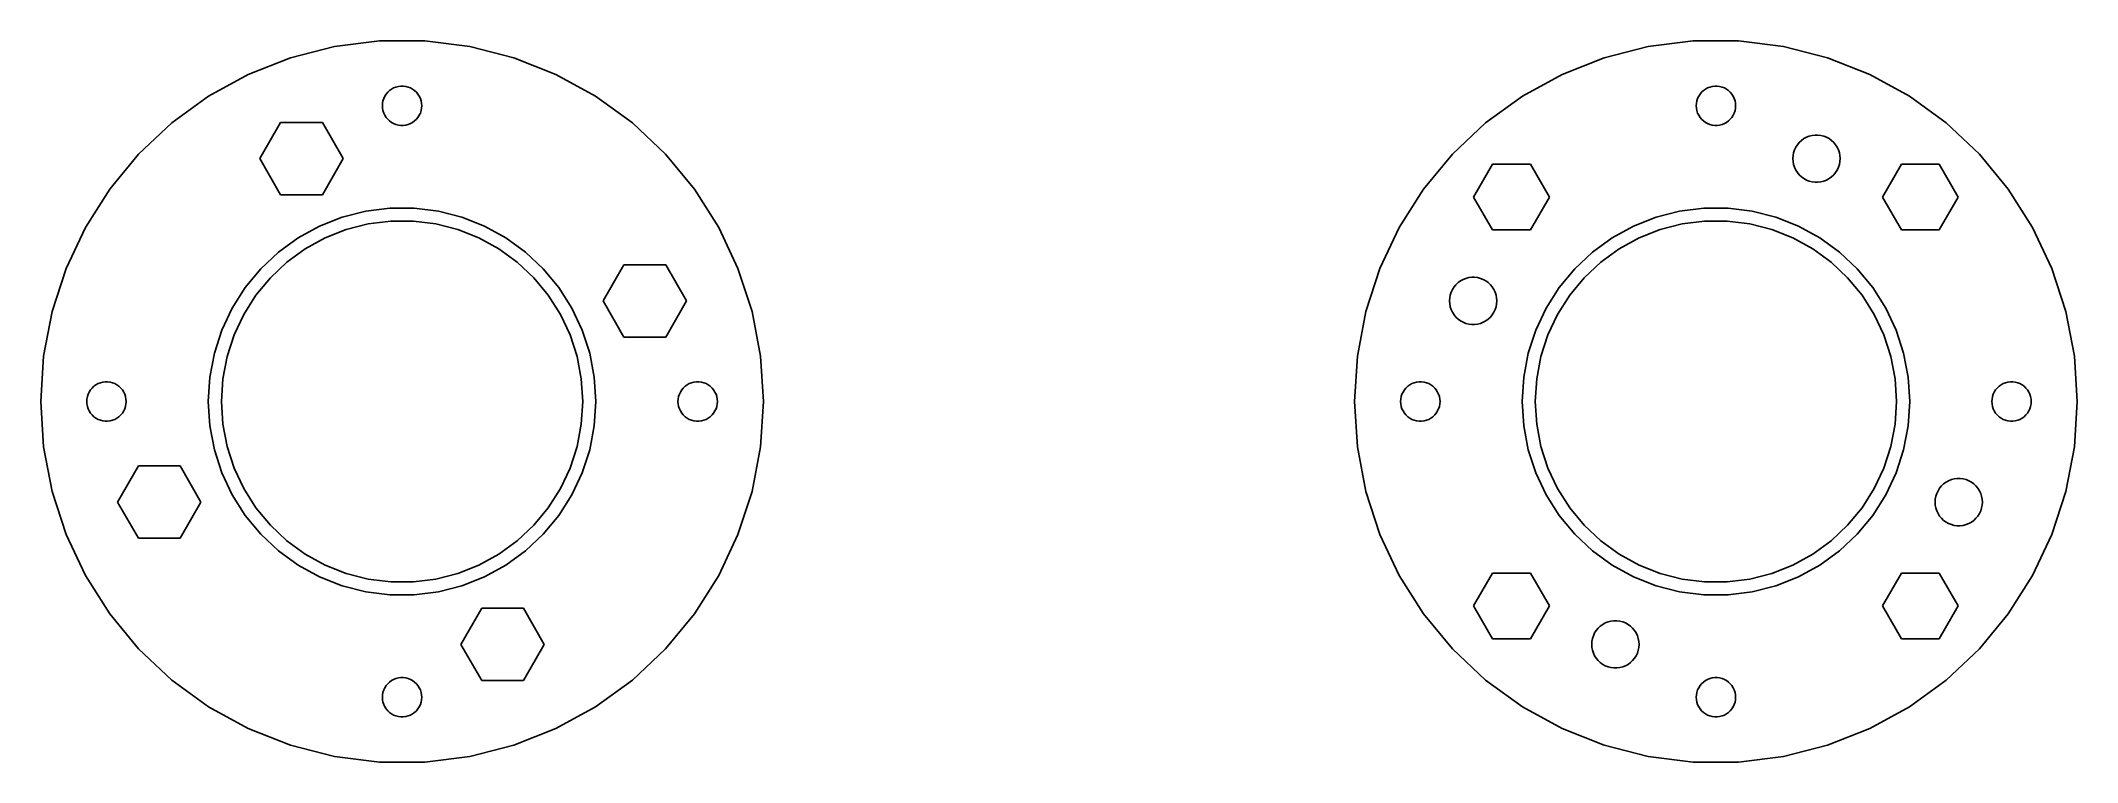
# Model space of a CAD drawing. Header units: metres. Extents: x -28 to 128, y -27 to 214.
# Drawn here: x -27.5 to 127.5, y -27.4 to 27.4 of the extents above.
import ezdxf

# ---------------------------------------------------------------- set-up
doc = ezdxf.new("R2010")
doc.units = ezdxf.units.M

msp = doc.modelspace()

# ---------------------------------------------------------------- linework, layer by layer
for p, q in [((-5.15298, 27.0129), (-8.49796, 26.1541)), ((-1.72673, 27.4457), (-5.15298, 27.0129)), ((1.72673, 27.4457), (-1.72673, 27.4457)), ((5.15298, 27.0129), (1.72673, 27.4457)), ((8.49796, 26.1541), (5.15298, 27.0129)), ((94.847, 27.0129), (91.502, 26.1541)), ((98.2733, 27.4457), (94.847, 27.0129)), ((101.727, 27.4457), (98.2733, 27.4457)), ((105.153, 27.0129), (101.727, 27.4457)), ((108.498, 26.1541), (105.153, 27.0129)), ((-11.7089, 24.8827), (-14.7352, 23.219)), ((-8.49796, 26.1541), (-11.7089, 24.8827)), ((11.7089, 24.8827), (8.49796, 26.1541)), ((14.7352, 23.219), (11.7089, 24.8827)), ((88.2911, 24.8827), (85.2648, 23.219)), ((91.502, 26.1541), (88.2911, 24.8827)), ((111.709, 24.8827), (108.498, 26.1541)), ((114.735, 23.219), (111.709, 24.8827)), ((-1.31445, 23.2226), (-1.21352, 23.3817)), ((-1.21352, 23.3817), (-1.09344, 23.5268)), ((-1.09344, 23.5268), (-0.956131, 23.6558)), ((-0.956131, 23.6558), (-0.803726, 23.7665)), ((-0.803726, 23.7665), (-0.638657, 23.8572)), ((-0.638657, 23.8572), (-0.463516, 23.9266)), ((-0.463516, 23.9266), (-0.281067, 23.9734)), ((-0.281067, 23.9734), (-0.094177, 23.997)), ((-0.094177, 23.997), (0.094177, 23.997)), ((0.094177, 23.997), (0.281067, 23.9734)), ((0.281067, 23.9734), (0.463516, 23.9266)), ((0.463516, 23.9266), (0.638657, 23.8572)), ((0.638657, 23.8572), (0.803726, 23.7665)), ((0.803726, 23.7665), (0.956131, 23.6558)), ((0.956131, 23.6558), (1.09344, 23.5268)), ((1.09344, 23.5268), (1.21352, 23.3817)), ((1.21352, 23.3817), (1.31445, 23.2226)), ((98.6855, 23.2226), (98.7865, 23.3817)), ((98.7865, 23.3817), (98.9065, 23.5268)), ((98.9065, 23.5268), (99.0439, 23.6558)), ((99.0439, 23.6558), (99.1963, 23.7665)), ((99.1963, 23.7665), (99.3613, 23.8572)), ((99.3613, 23.8572), (99.5365, 23.9266)), ((99.5365, 23.9266), (99.7189, 23.9734)), ((99.7189, 23.9734), (99.9058, 23.997)), ((99.9058, 23.997), (100.094, 23.997)), ((100.094, 23.997), (100.281, 23.9734)), ((100.281, 23.9734), (100.464, 23.9266)), ((100.464, 23.9266), (100.639, 23.8572)), ((100.639, 23.8572), (100.804, 23.7665)), ((100.804, 23.7665), (100.956, 23.6558)), ((100.956, 23.6558), (101.093, 23.5268)), ((101.093, 23.5268), (101.214, 23.3817)), ((101.214, 23.3817), (101.314, 23.2226)), ((-14.7352, 23.219), (-17.5292, 21.1891)), ((-1.5, 22.5), (-1.48816, 22.688)), ((-1.48816, 22.312), (-1.5, 22.5)), ((-1.48816, 22.688), (-1.45287, 22.873)), ((-1.45287, 22.127), (-1.48816, 22.312)), ((-1.45287, 22.873), (-1.39465, 23.0522)), ((-1.39465, 21.9478), (-1.45287, 22.127)), ((-1.39465, 23.0522), (-1.31445, 23.2226)), ((-1.31445, 21.7774), (-1.39465, 21.9478)), ((-1.21352, 21.6183), (-1.31445, 21.7774)), ((1.31445, 21.7774), (1.21352, 21.6183)), ((1.31445, 23.2226), (1.39465, 23.0522)), ((1.39465, 21.9478), (1.31445, 21.7774)), ((1.39465, 23.0522), (1.45287, 22.873)), ((1.45287, 22.127), (1.39465, 21.9478)), ((1.45287, 22.873), (1.48816, 22.688)), ((1.48816, 22.312), (1.45287, 22.127)), ((1.48816, 22.688), (1.5, 22.5)), ((1.5, 22.5), (1.48816, 22.312)), ((17.5292, 21.1891), (14.7352, 23.219)), ((85.2648, 23.219), (82.4708, 21.1891)), ((98.5, 22.5), (98.5118, 22.688)), ((98.5118, 22.312), (98.5, 22.5)), ((98.5118, 22.688), (98.5471, 22.873)), ((98.5471, 22.127), (98.5118, 22.312)), ((98.5471, 22.873), (98.6053, 23.0522)), ((98.6053, 21.9478), (98.5471, 22.127)), ((98.6053, 23.0522), (98.6855, 23.2226)), ((98.6855, 21.7774), (98.6053, 21.9478)), ((98.7865, 21.6183), (98.6855, 21.7774)), ((101.314, 21.7774), (101.214, 21.6183)), ((101.314, 23.2226), (101.395, 23.0522)), ((101.395, 21.9478), (101.314, 21.7774)), ((101.395, 23.0522), (101.453, 22.873)), ((101.453, 22.127), (101.395, 21.9478)), ((101.453, 22.873), (101.488, 22.688)), ((101.488, 22.312), (101.453, 22.127)), ((101.488, 22.688), (101.5, 22.5)), ((101.5, 22.5), (101.488, 22.312)), ((117.529, 21.1891), (114.735, 23.219)), ((-17.5292, 21.1891), (-20.0466, 18.825)), ((-10.8275, 18.478), (-9.24074, 21.2263)), ((-9.24074, 21.2263), (-6.06725, 21.2263)), ((-6.06725, 21.2263), (-4.4805, 18.478)), ((-1.09344, 21.4732), (-1.21352, 21.6183)), ((-0.956131, 21.3442), (-1.09344, 21.4732)), ((-0.803726, 21.2335), (-0.956131, 21.3442)), ((-0.638657, 21.1427), (-0.803726, 21.2335)), ((-0.463516, 21.0734), (-0.638657, 21.1427)), ((-0.281067, 21.0266), (-0.463516, 21.0734)), ((-0.094177, 21.003), (-0.281067, 21.0266)), ((0.094177, 21.003), (-0.094177, 21.003)), ((0.281067, 21.0266), (0.094177, 21.003)), ((0.463516, 21.0734), (0.281067, 21.0266)), ((0.638657, 21.1427), (0.463516, 21.0734)), ((0.803726, 21.2335), (0.638657, 21.1427)), ((0.956131, 21.3442), (0.803726, 21.2335)), ((1.09344, 21.4732), (0.956131, 21.3442)), ((1.21352, 21.6183), (1.09344, 21.4732)), ((20.0466, 18.825), (17.5292, 21.1891)), ((82.4708, 21.1891), (79.9534, 18.825)), ((98.9065, 21.4732), (98.7865, 21.6183)), ((99.0439, 21.3442), (98.9065, 21.4732)), ((99.1963, 21.2335), (99.0439, 21.3442)), ((99.3613, 21.1427), (99.1963, 21.2335)), ((99.5365, 21.0734), (99.3613, 21.1427)), ((99.7189, 21.0266), (99.5365, 21.0734)), ((99.9058, 21.003), (99.7189, 21.0266)), ((100.094, 21.003), (99.9058, 21.003)), ((100.281, 21.0266), (100.094, 21.003)), ((100.464, 21.0734), (100.281, 21.0266)), ((100.639, 21.1427), (100.464, 21.0734)), ((100.804, 21.2335), (100.639, 21.1427)), ((100.956, 21.3442), (100.804, 21.2335)), ((101.093, 21.4732), (100.956, 21.3442)), ((101.214, 21.6183), (101.093, 21.4732)), ((106.888, 20.1067), (107.098, 20.1899)), ((107.098, 20.1899), (107.317, 20.2461)), ((107.317, 20.2461), (107.541, 20.2744)), ((107.541, 20.2744), (107.767, 20.2744)), ((107.767, 20.2744), (107.991, 20.2461)), ((107.991, 20.2461), (108.21, 20.1899)), ((108.21, 20.1899), (108.42, 20.1067)), ((120.047, 18.825), (117.529, 21.1891)), ((-20.0466, 18.825), (-22.248, 16.1641)), ((22.248, 16.1641), (20.0466, 18.825)), ((79.9534, 18.825), (77.752, 16.1641)), ((105.854, 18.478), (105.868, 18.7036)), ((105.868, 18.7036), (105.911, 18.9256)), ((105.911, 18.9256), (105.98, 19.1406)), ((105.98, 19.1406), (106.077, 19.3452)), ((106.077, 19.3452), (106.198, 19.536)), ((106.198, 19.536), (106.342, 19.7102)), ((106.342, 19.7102), (106.507, 19.8649)), ((106.507, 19.8649), (106.69, 19.9978)), ((106.69, 19.9978), (106.888, 20.1067)), ((108.42, 20.1067), (108.618, 19.9978)), ((108.618, 19.9978), (108.801, 19.8649)), ((108.801, 19.8649), (108.966, 19.7102)), ((108.966, 19.7102), (109.11, 19.536)), ((109.11, 19.536), (109.231, 19.3452)), ((109.231, 19.3452), (109.328, 19.1406)), ((109.328, 19.1406), (109.397, 18.9256)), ((109.397, 18.9256), (109.44, 18.7036)), ((109.44, 18.7036), (109.454, 18.478)), ((122.248, 16.1641), (120.047, 18.825)), ((-9.24074, 15.7297), (-10.8275, 18.478)), ((-4.4805, 18.478), (-6.06725, 15.7297)), ((81.559, 15.556), (83.0015, 18.0545)), ((83.0015, 18.0545), (85.8865, 18.0545)), ((85.8865, 18.0545), (87.329, 15.556)), ((105.868, 18.2524), (105.854, 18.478)), ((105.911, 18.0303), (105.868, 18.2524)), ((105.98, 17.8154), (105.911, 18.0303)), ((106.077, 17.6108), (105.98, 17.8154)), ((106.198, 17.42), (106.077, 17.6108)), ((106.342, 17.2458), (106.198, 17.42)), ((106.507, 17.0911), (106.342, 17.2458)), ((106.69, 16.9582), (106.507, 17.0911)), ((108.801, 17.0911), (108.618, 16.9582)), ((108.966, 17.2458), (108.801, 17.0911)), ((109.11, 17.42), (108.966, 17.2458)), ((109.231, 17.6108), (109.11, 17.42)), ((109.328, 17.8154), (109.231, 17.6108)), ((109.397, 18.0303), (109.328, 17.8154)), ((109.44, 18.2524), (109.397, 18.0303)), ((109.454, 18.478), (109.44, 18.2524)), ((112.671, 15.556), (114.114, 18.0545)), ((114.114, 18.0545), (116.998, 18.0545)), ((116.998, 18.0545), (118.441, 15.556)), ((-22.248, 16.1641), (-24.0984, 13.2482)), ((-6.06725, 15.7297), (-9.24074, 15.7297)), ((24.0984, 13.2482), (22.248, 16.1641)), ((77.752, 16.1641), (75.9016, 13.2482)), ((83.0015, 13.0575), (81.559, 15.556)), ((87.329, 15.556), (85.8865, 13.0575)), ((106.888, 16.8493), (106.69, 16.9582)), ((107.098, 16.7661), (106.888, 16.8493)), ((107.317, 16.7099), (107.098, 16.7661)), ((107.541, 16.6815), (107.317, 16.7099)), ((107.767, 16.6815), (107.541, 16.6815)), ((107.991, 16.7099), (107.767, 16.6815)), ((108.21, 16.7661), (107.991, 16.7099)), ((108.42, 16.8493), (108.21, 16.7661)), ((108.618, 16.9582), (108.42, 16.8493)), ((114.114, 13.0575), (112.671, 15.556)), ((118.441, 15.556), (116.998, 13.0575)), ((124.098, 13.2482), (122.248, 16.1641)), ((-6.28024, 13.3462), (-4.558, 14.0281)), ((-4.558, 14.0281), (-2.76387, 14.4887)), ((-2.76387, 14.4887), (-0.926147, 14.7209)), ((-0.926147, 14.7209), (0.926147, 14.7209)), ((0.926147, 14.7209), (2.76387, 14.4887)), ((2.76387, 14.4887), (4.558, 14.0281)), ((4.558, 14.0281), (6.28024, 13.3462)), ((93.7198, 13.3462), (95.442, 14.0281)), ((95.442, 14.0281), (97.2361, 14.4887)), ((97.2361, 14.4887), (99.0738, 14.7209)), ((99.0738, 14.7209), (100.926, 14.7209)), ((100.926, 14.7209), (102.764, 14.4887)), ((102.764, 14.4887), (104.558, 14.0281)), ((104.558, 14.0281), (106.28, 13.3462)), ((-24.0984, 13.2482), (-25.5688, 10.1234)), ((-9.40199, 11.3651), (-7.90344, 12.4538)), ((-7.90344, 12.4538), (-6.28024, 13.3462)), ((-5.85446, 12.4414), (-7.36761, 11.6095)), ((-4.24898, 13.077), (-5.85446, 12.4414)), ((-2.57649, 13.5064), (-4.24898, 13.077)), ((-0.863358, 13.7229), (-2.57649, 13.5064)), ((0.863358, 13.7229), (-0.863358, 13.7229)), ((2.57649, 13.5064), (0.863358, 13.7229)), ((4.24898, 13.077), (2.57649, 13.5064)), ((5.85446, 12.4414), (4.24898, 13.077)), ((7.36761, 11.6095), (5.85446, 12.4414)), ((6.28024, 13.3462), (7.90344, 12.4538)), ((7.90344, 12.4538), (9.40199, 11.3651)), ((25.5688, 10.1234), (24.0984, 13.2482)), ((75.9016, 13.2482), (74.4311, 10.1234)), ((85.8865, 13.0575), (83.0015, 13.0575)), ((90.598, 11.3651), (92.0966, 12.4538)), ((92.0966, 12.4538), (93.7198, 13.3462)), ((94.1455, 12.4414), (92.6324, 11.6095)), ((95.751, 13.077), (94.1455, 12.4414)), ((97.4235, 13.5064), (95.751, 13.077)), ((99.1366, 13.7229), (97.4235, 13.5064)), ((100.863, 13.7229), (99.1366, 13.7229)), ((102.576, 13.5064), (100.863, 13.7229)), ((104.249, 13.077), (102.576, 13.5064)), ((105.854, 12.4414), (104.249, 13.077)), ((107.368, 11.6095), (105.854, 12.4414)), ((106.28, 13.3462), (107.903, 12.4538)), ((107.903, 12.4538), (109.402, 11.3651)), ((116.998, 13.0575), (114.114, 13.0575)), ((125.569, 10.1234), (124.098, 13.2482)), ((-10.7523, 10.0971), (-9.40199, 11.3651)), ((-7.36761, 11.6095), (-8.76457, 10.5945)), ((8.76457, 10.5945), (7.36761, 11.6095)), ((9.40199, 11.3651), (10.7523, 10.0971)), ((89.2477, 10.0971), (90.598, 11.3651)), ((92.6324, 11.6095), (91.2354, 10.5945)), ((108.765, 10.5945), (107.368, 11.6095)), ((109.402, 11.3651), (110.752, 10.0971)), ((-25.5688, 10.1234), (-26.636, 6.83896)), ((-11.933, 8.66983), (-10.7523, 10.0971)), ((-10.0233, 9.41252), (-11.124, 8.08205)), ((-8.76457, 10.5945), (-10.0233, 9.41252)), ((10.0233, 9.41252), (8.76457, 10.5945)), ((11.124, 8.08205), (10.0233, 9.41252)), ((10.7523, 10.0971), (11.933, 8.66983)), ((15.3045, 7.65399), (16.8913, 10.4023)), ((16.8913, 10.4023), (20.0647, 10.4023)), ((20.0647, 10.4023), (21.6515, 7.65399)), ((26.636, 6.83896), (25.5688, 10.1234)), ((74.4311, 10.1234), (73.364, 6.83896)), ((80.7556, 9.28268), (80.9658, 9.36589)), ((80.9658, 9.36589), (81.1847, 9.4221)), ((81.1847, 9.4221), (81.409, 9.45044)), ((81.409, 9.45044), (81.635, 9.45044)), ((81.635, 9.45044), (81.8593, 9.4221)), ((81.8593, 9.4221), (82.0782, 9.36589)), ((82.0782, 9.36589), (82.2884, 9.28268)), ((88.067, 8.66983), (89.2477, 10.0971)), ((89.9767, 9.41252), (88.876, 8.08205)), ((91.2354, 10.5945), (89.9767, 9.41252)), ((110.023, 9.41252), (108.765, 10.5945)), ((111.124, 8.08205), (110.023, 9.41252)), ((110.752, 10.0971), (111.933, 8.66983)), ((126.636, 6.83896), (125.569, 10.1234)), ((-12.9255, 7.10587), (-11.933, 8.66983)), ((-11.124, 8.08205), (-12.0492, 6.6241)), ((12.0492, 6.6241), (11.124, 8.08205)), ((11.933, 8.66983), (12.9255, 7.10587)), ((79.722, 7.65399), (79.7362, 7.87959)), ((79.7362, 7.87959), (79.7785, 8.10164)), ((79.7785, 8.10164), (79.8484, 8.31662)), ((79.8484, 8.31662), (79.9446, 8.52115)), ((79.9446, 8.52115), (80.0658, 8.71201)), ((80.0658, 8.71201), (80.2099, 8.88618)), ((80.2099, 8.88618), (80.3746, 9.04092)), ((80.3746, 9.04092), (80.5575, 9.17378)), ((80.5575, 9.17378), (80.7556, 9.28268)), ((82.2884, 9.28268), (82.4865, 9.17378)), ((82.4865, 9.17378), (82.6694, 9.04092)), ((82.6694, 9.04092), (82.8341, 8.88618)), ((82.8341, 8.88618), (82.9782, 8.71201)), ((82.9782, 8.71201), (83.0993, 8.52115)), ((83.0993, 8.52115), (83.1956, 8.31662)), ((83.1956, 8.31662), (83.2654, 8.10164)), ((83.2654, 8.10164), (83.3078, 7.87959)), ((83.3078, 7.87959), (83.322, 7.65399)), ((87.0745, 7.10587), (88.067, 8.66983)), ((88.876, 8.08205), (87.9508, 6.6241)), ((112.049, 6.6241), (111.124, 8.08205)), ((111.933, 8.66983), (112.926, 7.10587)), ((-26.636, 6.83896), (-27.2831, 3.44666)), ((-13.7142, 5.42982), (-12.9255, 7.10587)), ((-12.0492, 6.6241), (-12.7844, 5.06171)), ((12.7844, 5.06171), (12.0492, 6.6241)), ((12.9255, 7.10587), (13.7142, 5.42982)), ((16.8913, 4.90567), (15.3045, 7.65399)), ((21.6515, 7.65399), (20.0647, 4.90567)), ((27.2831, 3.44666), (26.636, 6.83896)), ((73.364, 6.83896), (72.7168, 3.44666)), ((79.7362, 7.42839), (79.722, 7.65399)), ((79.7785, 7.20634), (79.7362, 7.42839)), ((79.8484, 6.99136), (79.7785, 7.20634)), ((79.9446, 6.78683), (79.8484, 6.99136)), ((80.0658, 6.59598), (79.9446, 6.78683)), ((80.2099, 6.42181), (80.0658, 6.59598)), ((80.3746, 6.26707), (80.2099, 6.42181)), ((80.5575, 6.1342), (80.3746, 6.26707)), ((82.6694, 6.26707), (82.4865, 6.1342)), ((82.8341, 6.42181), (82.6694, 6.26707)), ((82.9782, 6.59598), (82.8341, 6.42181)), ((83.0993, 6.78683), (82.9782, 6.59598)), ((83.1956, 6.99136), (83.0993, 6.78683)), ((83.2654, 7.20634), (83.1956, 6.99136)), ((83.3078, 7.42839), (83.2654, 7.20634)), ((83.322, 7.65399), (83.3078, 7.42839)), ((86.2858, 5.42982), (87.0745, 7.10587)), ((87.9508, 6.6241), (87.2156, 5.06171)), ((112.784, 5.06171), (112.049, 6.6241)), ((112.926, 7.10587), (113.714, 5.42982)), ((127.283, 3.44666), (126.636, 6.83896)), ((-14.2866, 3.66817), (-13.7142, 5.42982)), ((-12.7844, 5.06171), (-13.318, 3.41948)), ((13.318, 3.41948), (12.7844, 5.06171)), ((13.7142, 5.42982), (14.2866, 3.66817)), ((20.0647, 4.90567), (16.8913, 4.90567)), ((80.7556, 6.0253), (80.5575, 6.1342)), ((80.9658, 5.94209), (80.7556, 6.0253)), ((81.1847, 5.88588), (80.9658, 5.94209)), ((81.409, 5.85754), (81.1847, 5.88588)), ((81.635, 5.85754), (81.409, 5.85754)), ((81.8593, 5.88588), (81.635, 5.85754)), ((82.0782, 5.94209), (81.8593, 5.88588)), ((82.2884, 6.0253), (82.0782, 5.94209)), ((82.4865, 6.1342), (82.2884, 6.0253)), ((85.7134, 3.66817), (86.2858, 5.42982)), ((87.2156, 5.06171), (86.682, 3.41948)), ((113.318, 3.41948), (112.784, 5.06171)), ((113.714, 5.42982), (114.287, 3.66817)), ((-27.2831, 3.44666), (-27.5, 0)), ((-14.6337, 1.84866), (-14.2866, 3.66817)), ((-13.318, 3.41948), (-13.6416, 1.72333)), ((13.6416, 1.72333), (13.318, 3.41948)), ((14.2866, 3.66817), (14.6337, 1.84866)), ((27.5, 0), (27.2831, 3.44666)), ((72.7168, 3.44666), (72.5, 0)), ((85.3663, 1.84866), (85.7134, 3.66817)), ((86.682, 3.41948), (86.3584, 1.72333)), ((113.642, 1.72333), (113.318, 3.41948)), ((114.287, 3.66817), (114.634, 1.84866)), ((127.5, 0), (127.283, 3.44666)), ((-14.75, 0), (-14.6337, 1.84866)), ((-13.6416, 1.72333), (-13.75, 0)), ((13.75, 0), (13.6416, 1.72333)), ((14.6337, 1.84866), (14.75, 0)), ((85.25, 0), (85.3663, 1.84866)), ((86.3584, 1.72333), (86.25, 0)), ((113.75, 0), (113.642, 1.72333)), ((114.634, 1.84866), (114.75, 0)), ((-27.5, 0), (-27.2831, -3.44666)), ((-24, 0), (-23.9882, 0.187988)), ((-23.9882, -0.187988), (-24, 0)), ((-23.9882, 0.187988), (-23.9529, 0.373032)), ((-23.9529, 0.373032), (-23.8947, 0.552185)), ((-23.8947, 0.552185), (-23.8145, 0.722626)), ((-23.8145, 0.722626), (-23.7135, 0.881668)), ((-23.7135, 0.881668), (-23.5934, 1.02681)), ((-23.5934, 1.02681), (-23.4561, 1.15576)), ((-23.4561, 1.15576), (-23.3037, 1.26648)), ((-23.3037, 1.26648), (-23.1387, 1.35724)), ((-23.1387, 1.35724), (-22.9635, 1.42657)), ((-22.9635, 1.42657), (-22.7811, 1.47342)), ((-22.7811, 1.47342), (-22.5942, 1.49704)), ((-22.5942, 1.49704), (-22.4058, 1.49704)), ((-22.4058, 1.49704), (-22.2189, 1.47342)), ((-22.2189, 1.47342), (-22.0365, 1.42657)), ((-22.0365, 1.42657), (-21.8613, 1.35724)), ((-21.8613, 1.35724), (-21.6963, 1.26648)), ((-21.6963, 1.26648), (-21.5439, 1.15576)), ((-21.5439, 1.15576), (-21.4065, 1.02681)), ((-21.4065, 1.02681), (-21.2865, 0.881668)), ((-21.2865, 0.881668), (-21.1855, 0.722626)), ((-21.1855, 0.722626), (-21.1053, 0.552185)), ((-21.1053, 0.552185), (-21.0471, 0.373032)), ((-21.0471, 0.373032), (-21.0118, 0.187988)), ((-21.0118, 0.187988), (-21, 0)), ((-21, 0), (-21.0118, -0.187988)), ((-14.6337, -1.84866), (-14.75, 0)), ((-13.75, 0), (-13.6416, -1.72333)), ((13.6416, -1.72333), (13.75, 0)), ((14.75, 0), (14.6337, -1.84866)), ((21, 0), (21.0118, 0.187988)), ((21.0118, -0.187988), (21, 0)), ((21.0118, 0.187988), (21.0471, 0.373032)), ((21.0471, 0.373032), (21.1053, 0.552185)), ((21.1053, 0.552185), (21.1855, 0.722626)), ((21.1855, 0.722626), (21.2865, 0.881668)), ((21.2865, 0.881668), (21.4065, 1.02681)), ((21.4065, 1.02681), (21.5439, 1.15576)), ((21.5439, 1.15576), (21.6963, 1.26648)), ((21.6963, 1.26648), (21.8613, 1.35724)), ((21.8613, 1.35724), (22.0365, 1.42657)), ((22.0365, 1.42657), (22.2189, 1.47342)), ((22.2189, 1.47342), (22.4058, 1.49704)), ((22.4058, 1.49704), (22.5942, 1.49704)), ((22.5942, 1.49704), (22.7811, 1.47342)), ((22.7811, 1.47342), (22.9635, 1.42657)), ((22.9635, 1.42657), (23.1387, 1.35724)), ((23.1387, 1.35724), (23.3037, 1.26648)), ((23.3037, 1.26648), (23.4561, 1.15576)), ((23.4561, 1.15576), (23.5934, 1.02681)), ((23.5934, 1.02681), (23.7135, 0.881668)), ((23.7135, 0.881668), (23.8145, 0.722626)), ((23.8145, 0.722626), (23.8947, 0.552185)), ((23.8947, 0.552185), (23.9529, 0.373032)), ((23.9529, 0.373032), (23.9882, 0.187988)), ((23.9882, 0.187988), (24, 0)), ((24, 0), (23.9882, -0.187988)), ((27.2831, -3.44666), (27.5, 0)), ((72.5, 0), (72.7168, -3.44666)), ((76, 0), (76.0118, 0.187988)), ((76.0118, -0.187988), (76, 0)), ((76.0118, 0.187988), (76.0471, 0.373032)), ((76.0471, 0.373032), (76.1053, 0.552185)), ((76.1053, 0.552185), (76.1855, 0.722626)), ((76.1855, 0.722626), (76.2865, 0.881668)), ((76.2865, 0.881668), (76.4065, 1.02681)), ((76.4065, 1.02681), (76.5439, 1.15576)), ((76.5439, 1.15576), (76.6963, 1.26648)), ((76.6963, 1.26648), (76.8613, 1.35724)), ((76.8613, 1.35724), (77.0365, 1.42657)), ((77.0365, 1.42657), (77.2189, 1.47342)), ((77.2189, 1.47342), (77.4058, 1.49704)), ((77.4058, 1.49704), (77.5942, 1.49704)), ((77.5942, 1.49704), (77.7811, 1.47342)), ((77.7811, 1.47342), (77.9635, 1.42657)), ((77.9635, 1.42657), (78.1387, 1.35724)), ((78.1387, 1.35724), (78.3037, 1.26648)), ((78.3037, 1.26648), (78.4561, 1.15576)), ((78.4561, 1.15576), (78.5934, 1.02681)), ((78.5934, 1.02681), (78.7135, 0.881668)), ((78.7135, 0.881668), (78.8145, 0.722626)), ((78.8145, 0.722626), (78.8947, 0.552185)), ((78.8947, 0.552185), (78.9529, 0.373032)), ((78.9529, 0.373032), (78.9882, 0.187988)), ((78.9882, 0.187988), (79, 0)), ((79, 0), (78.9882, -0.187988)), ((85.3663, -1.84866), (85.25, 0)), ((86.25, 0), (86.3584, -1.72333)), ((113.642, -1.72333), (113.75, 0)), ((114.75, 0), (114.634, -1.84866)), ((121, 0), (121.012, 0.187988)), ((121.012, -0.187988), (121, 0)), ((121.012, 0.187988), (121.047, 0.373032)), ((121.047, 0.373032), (121.105, 0.552185)), ((121.105, 0.552185), (121.186, 0.722626)), ((121.186, 0.722626), (121.286, 0.881668)), ((121.286, 0.881668), (121.407, 1.02681)), ((121.407, 1.02681), (121.544, 1.15576)), ((121.544, 1.15576), (121.696, 1.26648)), ((121.696, 1.26648), (121.861, 1.35724)), ((121.861, 1.35724), (122.036, 1.42657)), ((122.036, 1.42657), (122.219, 1.47342)), ((122.219, 1.47342), (122.406, 1.49704)), ((122.406, 1.49704), (122.594, 1.49704)), ((122.594, 1.49704), (122.781, 1.47342)), ((122.781, 1.47342), (122.964, 1.42657)), ((122.964, 1.42657), (123.139, 1.35724)), ((123.139, 1.35724), (123.304, 1.26648)), ((123.304, 1.26648), (123.456, 1.15576)), ((123.456, 1.15576), (123.593, 1.02681)), ((123.593, 1.02681), (123.714, 0.881668)), ((123.714, 0.881668), (123.814, 0.722626)), ((123.814, 0.722626), (123.895, 0.552185)), ((123.895, 0.552185), (123.953, 0.373032)), ((123.953, 0.373032), (123.988, 0.187988)), ((123.988, 0.187988), (124, 0)), ((124, 0), (123.988, -0.187988)), ((127.283, -3.44666), (127.5, 0)), ((-23.9529, -0.373032), (-23.9882, -0.187988)), ((-23.8947, -0.552185), (-23.9529, -0.373032)), ((-23.8145, -0.722626), (-23.8947, -0.552185)), ((-23.7135, -0.881668), (-23.8145, -0.722626)), ((-23.5934, -1.02681), (-23.7135, -0.881668)), ((-23.4561, -1.15576), (-23.5934, -1.02681)), ((-23.3037, -1.26648), (-23.4561, -1.15576)), ((-23.1387, -1.35724), (-23.3037, -1.26648)), ((-22.9635, -1.42657), (-23.1387, -1.35724)), ((-22.7811, -1.47342), (-22.9635, -1.42657)), ((-22.5942, -1.49704), (-22.7811, -1.47342)), ((-22.4058, -1.49704), (-22.5942, -1.49704)), ((-22.2189, -1.47342), (-22.4058, -1.49704)), ((-22.0365, -1.42657), (-22.2189, -1.47342)), ((-21.8613, -1.35724), (-22.0365, -1.42657)), ((-21.6963, -1.26648), (-21.8613, -1.35724)), ((-21.5439, -1.15576), (-21.6963, -1.26648)), ((-21.4065, -1.02681), (-21.5439, -1.15576)), ((-21.2865, -0.881668), (-21.4065, -1.02681)), ((-21.1855, -0.722626), (-21.2865, -0.881668)), ((-21.1053, -0.552185), (-21.1855, -0.722626)), ((-21.0471, -0.373032), (-21.1053, -0.552185)), ((-21.0118, -0.187988), (-21.0471, -0.373032)), ((21.0471, -0.373032), (21.0118, -0.187988)), ((21.1053, -0.552185), (21.0471, -0.373032)), ((21.1855, -0.722626), (21.1053, -0.552185)), ((21.2865, -0.881668), (21.1855, -0.722626)), ((21.4065, -1.02681), (21.2865, -0.881668)), ((21.5439, -1.15576), (21.4065, -1.02681)), ((21.6963, -1.26648), (21.5439, -1.15576)), ((21.8613, -1.35724), (21.6963, -1.26648)), ((22.0365, -1.42657), (21.8613, -1.35724)), ((22.2189, -1.47342), (22.0365, -1.42657)), ((22.4058, -1.49704), (22.2189, -1.47342)), ((22.5942, -1.49704), (22.4058, -1.49704)), ((22.7811, -1.47342), (22.5942, -1.49704)), ((22.9635, -1.42657), (22.7811, -1.47342)), ((23.1387, -1.35724), (22.9635, -1.42657)), ((23.3037, -1.26648), (23.1387, -1.35724)), ((23.4561, -1.15576), (23.3037, -1.26648)), ((23.5934, -1.02681), (23.4561, -1.15576)), ((23.7135, -0.881668), (23.5934, -1.02681)), ((23.8145, -0.722626), (23.7135, -0.881668)), ((23.8947, -0.552185), (23.8145, -0.722626)), ((23.9529, -0.373032), (23.8947, -0.552185)), ((23.9882, -0.187988), (23.9529, -0.373032)), ((76.0471, -0.373032), (76.0118, -0.187988)), ((76.1053, -0.552185), (76.0471, -0.373032)), ((76.1855, -0.722626), (76.1053, -0.552185)), ((76.2865, -0.881668), (76.1855, -0.722626)), ((76.4065, -1.02681), (76.2865, -0.881668)), ((76.5439, -1.15576), (76.4065, -1.02681)), ((76.6963, -1.26648), (76.5439, -1.15576)), ((76.8613, -1.35724), (76.6963, -1.26648)), ((77.0365, -1.42657), (76.8613, -1.35724)), ((77.2189, -1.47342), (77.0365, -1.42657)), ((77.4058, -1.49704), (77.2189, -1.47342)), ((77.5942, -1.49704), (77.4058, -1.49704)), ((77.7811, -1.47342), (77.5942, -1.49704)), ((77.9635, -1.42657), (77.7811, -1.47342)), ((78.1387, -1.35724), (77.9635, -1.42657)), ((78.3037, -1.26648), (78.1387, -1.35724)), ((78.4561, -1.15576), (78.3037, -1.26648)), ((78.5934, -1.02681), (78.4561, -1.15576)), ((78.7135, -0.881668), (78.5934, -1.02681)), ((78.8145, -0.722626), (78.7135, -0.881668)), ((78.8947, -0.552185), (78.8145, -0.722626)), ((78.9529, -0.373032), (78.8947, -0.552185)), ((78.9882, -0.187988), (78.9529, -0.373032)), ((121.047, -0.373032), (121.012, -0.187988)), ((121.105, -0.552185), (121.047, -0.373032)), ((121.186, -0.722626), (121.105, -0.552185)), ((121.286, -0.881668), (121.186, -0.722626)), ((121.407, -1.02681), (121.286, -0.881668)), ((121.544, -1.15576), (121.407, -1.02681)), ((121.696, -1.26648), (121.544, -1.15576)), ((121.861, -1.35724), (121.696, -1.26648)), ((122.036, -1.42657), (121.861, -1.35724)), ((122.219, -1.47342), (122.036, -1.42657)), ((122.406, -1.49704), (122.219, -1.47342)), ((122.594, -1.49704), (122.406, -1.49704)), ((122.781, -1.47342), (122.594, -1.49704)), ((122.964, -1.42657), (122.781, -1.47342)), ((123.139, -1.35724), (122.964, -1.42657)), ((123.304, -1.26648), (123.139, -1.35724)), ((123.456, -1.15576), (123.304, -1.26648)), ((123.593, -1.02681), (123.456, -1.15576)), ((123.714, -0.881668), (123.593, -1.02681)), ((123.814, -0.722626), (123.714, -0.881668)), ((123.895, -0.552185), (123.814, -0.722626)), ((123.953, -0.373032), (123.895, -0.552185)), ((123.988, -0.187988), (123.953, -0.373032)), ((-14.2866, -3.66817), (-14.6337, -1.84866)), ((-13.6416, -1.72333), (-13.318, -3.41948)), ((13.318, -3.41948), (13.6416, -1.72333)), ((14.6337, -1.84866), (14.2866, -3.66817)), ((85.7134, -3.66817), (85.3663, -1.84866)), ((86.3584, -1.72333), (86.682, -3.41948)), ((113.318, -3.41948), (113.642, -1.72333)), ((114.634, -1.84866), (114.287, -3.66817)), ((-27.2831, -3.44666), (-26.636, -6.83896)), ((-13.7142, -5.42982), (-14.2866, -3.66817)), ((-13.318, -3.41948), (-12.7844, -5.06171)), ((12.7844, -5.06171), (13.318, -3.41948)), ((14.2866, -3.66817), (13.7142, -5.42982)), ((26.636, -6.83896), (27.2831, -3.44666)), ((72.7168, -3.44666), (73.364, -6.83896)), ((86.2858, -5.42982), (85.7134, -3.66817)), ((86.682, -3.41948), (87.2156, -5.06171)), ((112.784, -5.06171), (113.318, -3.41948)), ((114.287, -3.66817), (113.714, -5.42982)), ((126.636, -6.83896), (127.283, -3.44666)), ((-21.6515, -7.65399), (-20.0647, -4.90567)), ((-20.0647, -4.90567), (-16.8913, -4.90567)), ((-16.8913, -4.90567), (-15.3045, -7.65399)), ((-12.9255, -7.10587), (-13.7142, -5.42982)), ((-12.7844, -5.06171), (-12.0492, -6.6241)), ((12.0492, -6.6241), (12.7844, -5.06171)), ((13.7142, -5.42982), (12.9255, -7.10587)), ((87.0745, -7.10587), (86.2858, -5.42982)), ((87.2156, -5.06171), (87.9508, -6.6241)), ((112.049, -6.6241), (112.784, -5.06171)), ((113.714, -5.42982), (112.926, -7.10587)), ((117.331, -6.26707), (117.514, -6.1342)), ((117.514, -6.1342), (117.712, -6.0253)), ((117.712, -6.0253), (117.922, -5.94209)), ((117.922, -5.94209), (118.141, -5.88588)), ((118.141, -5.88588), (118.365, -5.85754)), ((118.365, -5.85754), (118.591, -5.85754)), ((118.591, -5.85754), (118.815, -5.88588)), ((118.815, -5.88588), (119.034, -5.94209)), ((119.034, -5.94209), (119.244, -6.0253)), ((119.244, -6.0253), (119.442, -6.1342)), ((119.442, -6.1342), (119.625, -6.26707)), ((-26.636, -6.83896), (-25.5688, -10.1234)), ((-20.0647, -10.4023), (-21.6515, -7.65399)), ((-15.3045, -7.65399), (-16.8913, -10.4023)), ((-11.933, -8.66983), (-12.9255, -7.10587)), ((-12.0492, -6.6241), (-11.124, -8.08205)), ((11.124, -8.08205), (12.0492, -6.6241)), ((12.9255, -7.10587), (11.933, -8.66983)), ((25.5688, -10.1234), (26.636, -6.83896)), ((73.364, -6.83896), (74.4311, -10.1234)), ((88.067, -8.66983), (87.0745, -7.10587)), ((87.9508, -6.6241), (88.876, -8.08205)), ((111.124, -8.08205), (112.049, -6.6241)), ((112.926, -7.10587), (111.933, -8.66983)), ((116.678, -7.65399), (116.692, -7.42839)), ((116.692, -7.87959), (116.678, -7.65399)), ((116.692, -7.42839), (116.735, -7.20634)), ((116.735, -7.20634), (116.804, -6.99136)), ((116.804, -6.99136), (116.901, -6.78683)), ((116.901, -6.78683), (117.022, -6.59598)), ((117.022, -6.59598), (117.166, -6.42181)), ((117.166, -6.42181), (117.331, -6.26707)), ((119.625, -6.26707), (119.79, -6.42181)), ((119.79, -6.42181), (119.934, -6.59598)), ((119.934, -6.59598), (120.055, -6.78683)), ((120.055, -6.78683), (120.152, -6.99136)), ((120.152, -6.99136), (120.221, -7.20634)), ((120.221, -7.20634), (120.264, -7.42839)), ((120.264, -7.42839), (120.278, -7.65399)), ((120.278, -7.65399), (120.264, -7.87959)), ((125.569, -10.1234), (126.636, -6.83896)), ((-10.7523, -10.0971), (-11.933, -8.66983)), ((-11.124, -8.08205), (-10.0233, -9.41252)), ((10.0233, -9.41252), (11.124, -8.08205)), ((11.933, -8.66983), (10.7523, -10.0971)), ((89.2477, -10.0971), (88.067, -8.66983)), ((88.876, -8.08205), (89.9767, -9.41252)), ((110.023, -9.41252), (111.124, -8.08205)), ((111.933, -8.66983), (110.752, -10.0971)), ((116.735, -8.10164), (116.692, -7.87959)), ((116.804, -8.31662), (116.735, -8.10164)), ((116.901, -8.52115), (116.804, -8.31662)), ((117.022, -8.71201), (116.901, -8.52115)), ((117.166, -8.88618), (117.022, -8.71201)), ((117.331, -9.04092), (117.166, -8.88618)), ((117.514, -9.17378), (117.331, -9.04092)), ((117.712, -9.28268), (117.514, -9.17378)), ((117.922, -9.36589), (117.712, -9.28268)), ((119.244, -9.28268), (119.034, -9.36589)), ((119.442, -9.17378), (119.244, -9.28268)), ((119.625, -9.04092), (119.442, -9.17378)), ((119.79, -8.88618), (119.625, -9.04092)), ((119.934, -8.71201), (119.79, -8.88618)), ((120.055, -8.52115), (119.934, -8.71201)), ((120.152, -8.31662), (120.055, -8.52115)), ((120.221, -8.10164), (120.152, -8.31662)), ((120.264, -7.87959), (120.221, -8.10164)), ((-25.5688, -10.1234), (-24.0984, -13.2482)), ((-16.8913, -10.4023), (-20.0647, -10.4023)), ((-9.40199, -11.3651), (-10.7523, -10.0971)), ((-10.0233, -9.41252), (-8.76457, -10.5945)), ((-8.76457, -10.5945), (-7.36761, -11.6095)), ((7.36761, -11.6095), (8.76457, -10.5945)), ((8.76457, -10.5945), (10.0233, -9.41252)), ((10.7523, -10.0971), (9.40199, -11.3651)), ((24.0984, -13.2482), (25.5688, -10.1234)), ((74.4311, -10.1234), (75.9016, -13.2482)), ((90.598, -11.3651), (89.2477, -10.0971)), ((89.9767, -9.41252), (91.2354, -10.5945)), ((91.2354, -10.5945), (92.6324, -11.6095)), ((107.368, -11.6095), (108.765, -10.5945)), ((108.765, -10.5945), (110.023, -9.41252)), ((110.752, -10.0971), (109.402, -11.3651)), ((118.141, -9.4221), (117.922, -9.36589)), ((118.365, -9.45044), (118.141, -9.4221)), ((118.591, -9.45044), (118.365, -9.45044)), ((118.815, -9.4221), (118.591, -9.45044)), ((119.034, -9.36589), (118.815, -9.4221)), ((124.098, -13.2482), (125.569, -10.1234)), ((-7.90344, -12.4538), (-9.40199, -11.3651)), ((-7.36761, -11.6095), (-5.85446, -12.4414)), ((5.85446, -12.4414), (7.36761, -11.6095)), ((9.40199, -11.3651), (7.90344, -12.4538)), ((92.0966, -12.4538), (90.598, -11.3651)), ((92.6324, -11.6095), (94.1455, -12.4414)), ((105.854, -12.4414), (107.368, -11.6095)), ((109.402, -11.3651), (107.903, -12.4538)), ((-24.0984, -13.2482), (-22.248, -16.1641)), ((-6.28024, -13.3462), (-7.90344, -12.4538)), ((-4.558, -14.0281), (-6.28024, -13.3462)), ((-5.85446, -12.4414), (-4.24898, -13.077)), ((-4.24898, -13.077), (-2.57649, -13.5064)), ((-2.57649, -13.5064), (-0.863358, -13.7229)), ((-0.863358, -13.7229), (0.863358, -13.7229)), ((0.863358, -13.7229), (2.57649, -13.5064)), ((2.57649, -13.5064), (4.24898, -13.077)), ((4.24898, -13.077), (5.85446, -12.4414)), ((6.28024, -13.3462), (4.558, -14.0281)), ((7.90344, -12.4538), (6.28024, -13.3462)), ((22.248, -16.1641), (24.0984, -13.2482)), ((75.9016, -13.2482), (77.752, -16.1641)), ((81.559, -15.556), (83.0015, -13.0575)), ((83.0015, -13.0575), (85.8865, -13.0575)), ((85.8865, -13.0575), (87.329, -15.556)), ((93.7198, -13.3462), (92.0966, -12.4538)), ((95.442, -14.0281), (93.7198, -13.3462)), ((94.1455, -12.4414), (95.751, -13.077)), ((95.751, -13.077), (97.4235, -13.5064)), ((97.4235, -13.5064), (99.1366, -13.7229)), ((99.1366, -13.7229), (100.863, -13.7229)), ((100.863, -13.7229), (102.576, -13.5064)), ((102.576, -13.5064), (104.249, -13.077)), ((104.249, -13.077), (105.854, -12.4414)), ((106.28, -13.3462), (104.558, -14.0281)), ((107.903, -12.4538), (106.28, -13.3462)), ((112.671, -15.556), (114.114, -13.0575)), ((114.114, -13.0575), (116.998, -13.0575)), ((116.998, -13.0575), (118.441, -15.556)), ((122.248, -16.1641), (124.098, -13.2482)), ((-2.76387, -14.4887), (-4.558, -14.0281)), ((-0.926147, -14.7209), (-2.76387, -14.4887)), ((0.926147, -14.7209), (-0.926147, -14.7209)), ((2.76387, -14.4887), (0.926147, -14.7209)), ((4.558, -14.0281), (2.76387, -14.4887)), ((97.2361, -14.4887), (95.442, -14.0281)), ((99.0738, -14.7209), (97.2361, -14.4887)), ((100.926, -14.7209), (99.0738, -14.7209)), ((102.764, -14.4887), (100.926, -14.7209)), ((104.558, -14.0281), (102.764, -14.4887)), ((-22.248, -16.1641), (-20.0466, -18.825)), ((4.4805, -18.478), (6.06725, -15.7297)), ((6.06725, -15.7297), (9.24074, -15.7297)), ((9.24074, -15.7297), (10.8275, -18.478)), ((20.0466, -18.825), (22.248, -16.1641)), ((77.752, -16.1641), (79.9534, -18.825)), ((83.0015, -18.0545), (81.559, -15.556)), ((87.329, -15.556), (85.8865, -18.0545)), ((91.1986, -17.0911), (91.3815, -16.9582)), ((91.3815, -16.9582), (91.5796, -16.8493)), ((91.5796, -16.8493), (91.7898, -16.7661)), ((91.7898, -16.7661), (92.0087, -16.7099)), ((92.0087, -16.7099), (92.233, -16.6815)), ((92.233, -16.6815), (92.459, -16.6815)), ((92.459, -16.6815), (92.6833, -16.7099)), ((92.6833, -16.7099), (92.9022, -16.7661)), ((92.9022, -16.7661), (93.1124, -16.8493)), ((93.1124, -16.8493), (93.3105, -16.9582)), ((93.3105, -16.9582), (93.4934, -17.0911)), ((114.114, -18.0545), (112.671, -15.556)), ((118.441, -15.556), (116.998, -18.0545)), ((120.047, -18.825), (122.248, -16.1641)), ((6.06725, -21.2263), (4.4805, -18.478)), ((10.8275, -18.478), (9.24074, -21.2263)), ((85.8865, -18.0545), (83.0015, -18.0545)), ((90.546, -18.478), (90.5602, -18.2524)), ((90.5602, -18.7036), (90.546, -18.478)), ((90.5602, -18.2524), (90.6026, -18.0303)), ((90.6026, -18.0303), (90.6724, -17.8154)), ((90.6724, -17.8154), (90.7686, -17.6108)), ((90.7686, -17.6108), (90.8898, -17.42)), ((90.8898, -17.42), (91.0339, -17.2458)), ((91.0339, -17.2458), (91.1986, -17.0911)), ((93.4934, -17.0911), (93.6581, -17.2458)), ((93.6581, -17.2458), (93.8022, -17.42)), ((93.8022, -17.42), (93.9234, -17.6108)), ((93.9234, -17.6108), (94.0196, -17.8154)), ((94.0196, -17.8154), (94.0894, -18.0303)), ((94.0894, -18.0303), (94.1318, -18.2524)), ((94.1318, -18.2524), (94.146, -18.478)), ((94.146, -18.478), (94.1318, -18.7036)), ((116.998, -18.0545), (114.114, -18.0545)), ((-20.0466, -18.825), (-17.5292, -21.1891)), ((17.5292, -21.1891), (20.0466, -18.825)), ((79.9534, -18.825), (82.4708, -21.1891)), ((90.6026, -18.9256), (90.5602, -18.7036)), ((90.6724, -19.1406), (90.6026, -18.9256)), ((90.7686, -19.3452), (90.6724, -19.1406)), ((90.8898, -19.536), (90.7686, -19.3452)), ((91.0339, -19.7102), (90.8898, -19.536)), ((91.1986, -19.8649), (91.0339, -19.7102)), ((91.3815, -19.9978), (91.1986, -19.8649)), ((91.5796, -20.1067), (91.3815, -19.9978)), ((91.7898, -20.1899), (91.5796, -20.1067)), ((93.1124, -20.1067), (92.9022, -20.1899)), ((93.3105, -19.9978), (93.1124, -20.1067)), ((93.4934, -19.8649), (93.3105, -19.9978)), ((93.6581, -19.7102), (93.4934, -19.8649)), ((93.8022, -19.536), (93.6581, -19.7102)), ((93.9234, -19.3452), (93.8022, -19.536)), ((94.0196, -19.1406), (93.9234, -19.3452)), ((94.0894, -18.9256), (94.0196, -19.1406)), ((94.1318, -18.7036), (94.0894, -18.9256)), ((117.529, -21.1891), (120.047, -18.825)), ((-17.5292, -21.1891), (-14.7352, -23.219)), ((-1.31445, -21.7774), (-1.21352, -21.6183)), ((-1.21352, -21.6183), (-1.09344, -21.4732)), ((-1.09344, -21.4732), (-0.956131, -21.3442)), ((-0.956131, -21.3442), (-0.803726, -21.2335)), ((-0.803726, -21.2335), (-0.638657, -21.1427)), ((-0.638657, -21.1427), (-0.463516, -21.0734)), ((-0.463516, -21.0734), (-0.281067, -21.0266)), ((-0.281067, -21.0266), (-0.094177, -21.003)), ((-0.094177, -21.003), (0.094177, -21.003)), ((0.094177, -21.003), (0.281067, -21.0266)), ((0.281067, -21.0266), (0.463516, -21.0734)), ((0.463516, -21.0734), (0.638657, -21.1427)), ((0.638657, -21.1427), (0.803726, -21.2335)), ((0.803726, -21.2335), (0.956131, -21.3442)), ((0.956131, -21.3442), (1.09344, -21.4732)), ((1.09344, -21.4732), (1.21352, -21.6183)), ((1.21352, -21.6183), (1.31445, -21.7774)), ((9.24074, -21.2263), (6.06725, -21.2263)), ((14.7352, -23.219), (17.5292, -21.1891)), ((82.4708, -21.1891), (85.2648, -23.219)), ((92.0087, -20.2461), (91.7898, -20.1899)), ((92.233, -20.2744), (92.0087, -20.2461)), ((92.459, -20.2744), (92.233, -20.2744)), ((92.6833, -20.2461), (92.459, -20.2744)), ((92.9022, -20.1899), (92.6833, -20.2461)), ((98.6855, -21.7774), (98.7865, -21.6183)), ((98.7865, -21.6183), (98.9065, -21.4732)), ((98.9065, -21.4732), (99.0439, -21.3442)), ((99.0439, -21.3442), (99.1963, -21.2335)), ((99.1963, -21.2335), (99.3613, -21.1427)), ((99.3613, -21.1427), (99.5365, -21.0734)), ((99.5365, -21.0734), (99.7189, -21.0266)), ((99.7189, -21.0266), (99.9058, -21.003)), ((99.9058, -21.003), (100.094, -21.003)), ((100.094, -21.003), (100.281, -21.0266)), ((100.281, -21.0266), (100.464, -21.0734)), ((100.464, -21.0734), (100.639, -21.1427)), ((100.639, -21.1427), (100.804, -21.2335)), ((100.804, -21.2335), (100.956, -21.3442)), ((100.956, -21.3442), (101.093, -21.4732)), ((101.093, -21.4732), (101.214, -21.6183)), ((101.214, -21.6183), (101.314, -21.7774)), ((114.735, -23.219), (117.529, -21.1891)), ((-14.7352, -23.219), (-11.7089, -24.8827)), ((-1.5, -22.5), (-1.48816, -22.312)), ((-1.48816, -22.688), (-1.5, -22.5)), ((-1.48816, -22.312), (-1.45287, -22.127)), ((-1.45287, -22.873), (-1.48816, -22.688)), ((-1.45287, -22.127), (-1.39465, -21.9478)), ((-1.39465, -23.0522), (-1.45287, -22.873)), ((-1.39465, -21.9478), (-1.31445, -21.7774)), ((-1.31445, -23.2226), (-1.39465, -23.0522)), ((-1.21352, -23.3817), (-1.31445, -23.2226)), ((1.31445, -23.2226), (1.21352, -23.3817)), ((1.31445, -21.7774), (1.39465, -21.9478)), ((1.39465, -23.0522), (1.31445, -23.2226)), ((1.39465, -21.9478), (1.45287, -22.127)), ((1.45287, -22.873), (1.39465, -23.0522)), ((1.45287, -22.127), (1.48816, -22.312)), ((1.48816, -22.688), (1.45287, -22.873)), ((1.48816, -22.312), (1.5, -22.5)), ((1.5, -22.5), (1.48816, -22.688)), ((11.7089, -24.8827), (14.7352, -23.219)), ((85.2648, -23.219), (88.2911, -24.8827)), ((98.5, -22.5), (98.5118, -22.312)), ((98.5118, -22.688), (98.5, -22.5)), ((98.5118, -22.312), (98.5471, -22.127)), ((98.5471, -22.873), (98.5118, -22.688)), ((98.5471, -22.127), (98.6053, -21.9478)), ((98.6053, -23.0522), (98.5471, -22.873)), ((98.6053, -21.9478), (98.6855, -21.7774)), ((98.6855, -23.2226), (98.6053, -23.0522)), ((98.7865, -23.3817), (98.6855, -23.2226)), ((101.314, -23.2226), (101.214, -23.3817)), ((101.314, -21.7774), (101.395, -21.9478)), ((101.395, -23.0522), (101.314, -23.2226)), ((101.395, -21.9478), (101.453, -22.127)), ((101.453, -22.873), (101.395, -23.0522)), ((101.453, -22.127), (101.488, -22.312)), ((101.488, -22.688), (101.453, -22.873)), ((101.488, -22.312), (101.5, -22.5)), ((101.5, -22.5), (101.488, -22.688)), ((111.709, -24.8827), (114.735, -23.219)), ((-1.09344, -23.5268), (-1.21352, -23.3817)), ((-0.956131, -23.6558), (-1.09344, -23.5268)), ((-0.803726, -23.7665), (-0.956131, -23.6558)), ((-0.638657, -23.8572), (-0.803726, -23.7665)), ((-0.463516, -23.9266), (-0.638657, -23.8572)), ((-0.281067, -23.9734), (-0.463516, -23.9266)), ((-0.094177, -23.997), (-0.281067, -23.9734)), ((0.094177, -23.997), (-0.094177, -23.997)), ((0.281067, -23.9734), (0.094177, -23.997)), ((0.463516, -23.9266), (0.281067, -23.9734)), ((0.638657, -23.8572), (0.463516, -23.9266)), ((0.803726, -23.7665), (0.638657, -23.8572)), ((0.956131, -23.6558), (0.803726, -23.7665)), ((1.09344, -23.5268), (0.956131, -23.6558)), ((1.21352, -23.3817), (1.09344, -23.5268)), ((98.9065, -23.5268), (98.7865, -23.3817)), ((99.0439, -23.6558), (98.9065, -23.5268)), ((99.1963, -23.7665), (99.0439, -23.6558)), ((99.3613, -23.8572), (99.1963, -23.7665)), ((99.5365, -23.9266), (99.3613, -23.8572)), ((99.7189, -23.9734), (99.5365, -23.9266)), ((99.9058, -23.997), (99.7189, -23.9734)), ((100.094, -23.997), (99.9058, -23.997)), ((100.281, -23.9734), (100.094, -23.997)), ((100.464, -23.9266), (100.281, -23.9734)), ((100.639, -23.8572), (100.464, -23.9266)), ((100.804, -23.7665), (100.639, -23.8572)), ((100.956, -23.6558), (100.804, -23.7665)), ((101.093, -23.5268), (100.956, -23.6558)), ((101.214, -23.3817), (101.093, -23.5268)), ((-11.7089, -24.8827), (-8.49796, -26.1541)), ((-8.49796, -26.1541), (-5.15298, -27.0129)), ((5.15298, -27.0129), (8.49796, -26.1541)), ((8.49796, -26.1541), (11.7089, -24.8827)), ((88.2911, -24.8827), (91.502, -26.1541)), ((91.502, -26.1541), (94.847, -27.0129)), ((105.153, -27.0129), (108.498, -26.1541)), ((108.498, -26.1541), (111.709, -24.8827)), ((-5.15298, -27.0129), (-1.72673, -27.4457)), ((-1.72673, -27.4457), (1.72673, -27.4457)), ((1.72673, -27.4457), (5.15298, -27.0129)), ((94.847, -27.0129), (98.2733, -27.4457)), ((98.2733, -27.4457), (101.727, -27.4457)), ((101.727, -27.4457), (105.153, -27.0129))]:
    msp.add_line(p, q)

doc.saveas('drawing.dxf')
